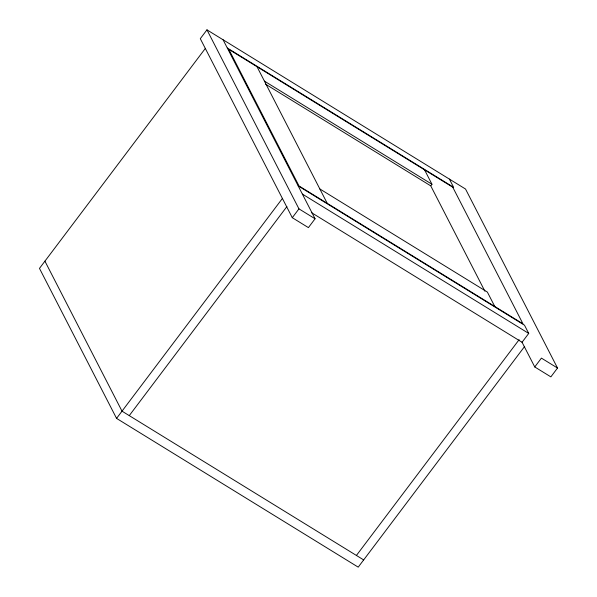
<?xml version="1.0" encoding="UTF-8"?>
<svg xmlns="http://www.w3.org/2000/svg" width="597" height="597" viewBox="0 0 597 597"><rect width="100%" height="100%" fill="white"/><g stroke="black" fill="none" stroke-linecap="round" stroke-linejoin="round"><path stroke-width="0.9" d="M521.972 342.088L534.755 366.954L550.867 376.871L557.523 368.036L465.526 189.025L206.958 29.85L200.293 38.686L292.291 217.696L308.403 227.614L315.067 218.778L223.069 39.768M205.383 48.357L39.477 268.389L116.564 418.393L358.215 567.15L524.688 346.372M116.564 418.393L282.478 198.353M129.265 415.624L286.918 206.54M292.291 217.696L298.955 208.86L206.958 29.85M430.855 185.734L431.967 184.257L424.564 169.854M356.416 555.456L519.121 339.678M298.149 185.861L524.494 325.193L528.726 333.424L522.062 342.26L311.597 212.704M534.755 366.954L541.412 358.118L557.523 368.036M227.3 47.999L453.645 187.339L449.414 179.107M264.419 81.117L431.967 184.257M265.59 84.192L430.75 185.868L484.883 291.194M319.828 188.936L487.376 292.075L494.779 306.477M302.38 194.085L528.726 333.424M298.955 208.86L315.067 218.778M363.67 559.919L122.012 411.161L44.924 261.158M257.016 66.715L327.231 203.338M452.757 187.212L228.823 49.357L299.037 185.98L522.972 323.835L452.757 187.212"/></g></svg>
